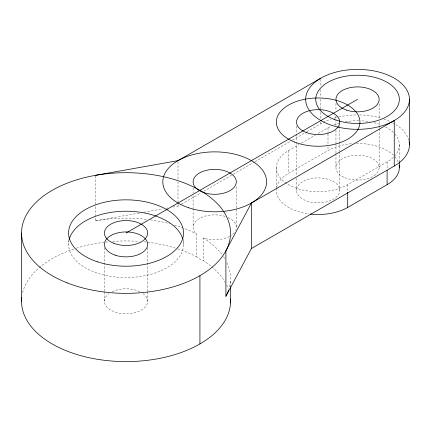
<?xml version="1.0" encoding="UTF-8"?>
<svg xmlns="http://www.w3.org/2000/svg" width="431" height="431" viewBox="0 0 431 431"><rect width="100%" height="100%" fill="white"/><g stroke="black" fill="none" stroke-linecap="round" stroke-linejoin="round"><path stroke-width="0.32" stroke-dasharray="2.15 1.62" d="M236.263 226.582L236.274 208.55M236.28 207.882L236.296 185.842M172.836 207.069L178.008 206.147L180.799 204.536M181.354 204.213L200.884 192.937M203.674 191.326L231.576 175.223M233.252 174.253L254.452 162.013M255.012 161.69L291.841 140.425M292.396 140.107L304.674 133.017M306.904 131.73L320.858 123.675A51.898 29.965 0 0 1 331.137 119.069M393.293 157.369A41.796 24.131 0 0 1 387.108 161.927L347.698 184.678A41.796 24.131 0 0 1 288.592 184.678A41.796 24.131 0 0 1 288.592 150.548L299.022 144.525M301.339 143.189L315.25 135.162M318.148 133.486L327.996 127.797A41.796 24.131 0 0 1 330.771 126.337M276.697 187.259A41.796 24.131 0 0 1 288.592 173.3L327.996 150.548A41.796 24.131 0 0 1 352.628 143.652M95.262 218.027L95.262 220.871L139.865 212.936M143.744 212.246L162.492 208.911M166.371 208.216L167.664 207.99M230.423 281.265L230.44 285.861M399.348 144.864L399.348 160.925M387.108 161.927L387.108 169.033M379.145 104.043L379.145 118.767M379.145 121.44L379.145 125.459M379.145 126.127L379.145 128.131M379.145 128.804L379.145 167.616M347.698 184.678L347.698 191.784M339.741 126.127L339.741 141.519M339.741 142.187L339.741 150.882M339.741 151.556L339.741 190.362A21.593 12.467 0 0 1 307.351 201.164A21.593 12.467 0 0 1 307.351 179.565A21.593 12.467 0 0 1 339.741 190.362M335.959 103.375L335.959 110.735M335.959 116.09L335.959 118.767M335.959 119.435L335.959 125.459M335.959 130.14L335.959 142.855M335.959 143.523L335.959 152.892M335.959 153.56L335.959 167.616M327.996 127.797L327.996 133.486M327.996 133.96L327.996 144.864M327.996 146.761L327.996 150.548M320.858 79.309L320.858 86.135M320.858 89.551L320.858 96.943M320.858 99.216L320.858 108.887M320.858 112.302L320.858 119.123M320.858 121.968L320.858 123.675M296.55 126.127L296.55 133.486M296.55 134.154L296.55 141.519M296.55 142.187L296.55 175.643M296.55 178.321L296.55 190.362M288.592 150.548L288.592 173.3M276.352 167.616L276.352 187.69M276.352 188.358L276.352 190.362A41.796 24.131 0 0 0 308.989 213.911M229.572 236.377A21.593 12.467 0 0 1 203.357 237.939L203.357 260.69A104.491 60.329 0 0 1 225.235 282.305M225.224 216.448A21.593 12.467 0 0 0 199.1 218.716A21.593 12.467 0 0 0 196.331 233.888L196.331 256.639A21.593 12.467 0 0 0 203.357 260.69M193.11 187.846L193.11 193.185M193.11 195.857L193.11 207.882M193.11 208.55L193.11 227.25M183.509 239.043L183.509 244.399M178.008 161.781L178.008 180.551M178.008 181.688L178.008 202.166M178.008 204.439L178.008 206.147M147.634 247.744L147.634 291.237M147.634 291.906L147.634 301.274M104.447 247.744L104.447 291.237M104.447 291.906L104.447 301.274M95.262 175.94L95.262 205.517M95.262 206.654L95.262 216.89M68.572 239.711L68.572 244.399M356.318 143.491A41.796 24.131 0 0 1 393.293 155.106M394.866 156.744A41.796 24.131 0 0 1 398.233 162.072M226.884 262.716A104.491 60.329 0 0 1 229.319 287.698M95.262 220.871A104.491 60.329 0 0 1 147.386 219.471M150.457 219.864A104.491 60.329 0 0 1 169.539 223.673M174.463 225.063A104.491 60.329 0 0 1 196.331 233.888M203.357 237.939A104.491 60.329 0 0 1 221.609 254.134M223.495 256.757A104.491 60.329 0 0 1 225.165 259.44M334.057 118.148A51.898 29.965 0 0 1 336.94 117.367M338.744 116.936A51.898 29.965 0 0 1 356.884 114.905M359.567 114.921A51.898 29.965 0 0 1 381.047 118.148M383.967 119.069A51.898 29.965 0 0 1 390.804 121.86M392.56 122.743A51.898 29.965 0 0 1 408.906 140.544M22.638 292.579A104.491 60.329 0 0 1 74.455 248.811M76.309 248.218A104.491 60.329 0 0 1 108.903 241.764M112.755 241.435A104.491 60.329 0 0 1 139.439 241.446M143.949 241.839A104.491 60.329 0 0 1 175.325 248.078M177.777 248.859A104.491 60.329 0 0 1 196.331 256.639M226.717 285.123A104.491 60.329 0 0 1 228.414 289.179M228.22 217.607A21.593 12.467 0 0 1 235.752 230.122M234.243 232.648A21.593 12.467 0 0 1 230.962 235.541M394.866 133.993A41.796 24.131 0 0 1 394.866 155.736M333.869 124.979A41.796 24.131 0 0 1 340.953 122.716M345.452 121.763A41.796 24.131 0 0 1 358.786 120.739M361.868 120.858A41.796 24.131 0 0 1 369.653 121.763M374.151 122.716A41.796 24.131 0 0 1 381.236 124.979M385.47 126.903A41.796 24.131 0 0 1 393.293 132.355M143.044 293.586A21.593 12.467 0 0 1 140.684 310.439A21.593 12.467 0 0 1 111.397 310.439A21.593 12.467 0 0 1 109.043 293.586M112.205 291.701A21.593 12.467 0 0 1 139.876 291.701M183.202 240.972A57.468 33.182 0 0 1 126.041 277.575A57.468 33.182 0 0 1 68.879 240.972M344.881 177.707A21.593 12.467 0 0 0 379.032 168.904A21.593 12.467 0 0 0 348.744 156.232A21.593 12.467 0 0 0 344.881 177.707"/><path stroke-width="0.65" d="M251.402 203.017L225.898 250.794L225.898 296.296L251.402 248.52L251.402 203.017L394.252 120.545L394.252 166.048L251.402 248.52M320.858 78.173L178.008 160.644L95.262 175.369M126.041 233.02L357.552 99.362M310.185 214.056A41.796 24.131 0 0 0 347.698 207.43L387.108 184.678A41.796 24.131 0 0 0 399.128 165.121M230.44 286.518L230.493 302.939M409.45 99.362A51.898 29.965 0 0 1 331.606 125.308A51.898 29.965 0 0 1 331.606 73.41A51.898 29.965 0 0 1 409.45 99.362L409.45 144.864M399.348 161.593L399.348 167.616M387.108 170.455L387.108 184.678M347.698 192.258L347.698 207.43M199.93 275.678L199.93 343.933M21.55 233.02L21.55 301.274M409.17 141.767A51.898 29.965 0 0 1 394.252 166.048M228.554 290.208A104.491 60.329 0 0 1 225.898 296.296M230.45 298.915A104.491 60.329 0 0 1 124.845 361.598A104.491 60.329 0 0 1 21.749 297.53M69.262 239.275A57.468 33.182 0 0 1 125.55 211.217A57.468 33.182 0 0 1 182.663 238.715M67.473 282.984A104.491 60.329 0 0 0 230.267 237.325A104.491 60.329 0 0 0 80.387 178.757A104.491 60.329 0 0 0 67.473 282.984M188.756 207.78A51.898 29.965 0 0 0 266.6 181.834A51.898 29.965 0 0 0 188.756 155.882A51.898 29.965 0 0 0 188.756 207.78M203.906 192.63A21.593 12.467 0 0 0 236.301 181.834A21.593 12.467 0 0 0 203.906 171.037A21.593 12.467 0 0 0 203.906 192.63M306.042 132.436A21.593 12.467 0 0 0 339.687 123.002A21.593 12.467 0 0 0 308.709 110.896A21.593 12.467 0 0 0 306.042 132.436M346.756 110.158A21.593 12.467 0 0 0 379.145 99.362A21.593 12.467 0 0 0 346.756 88.565A21.593 12.467 0 0 0 346.756 110.158M97.304 261.757A57.468 33.182 0 0 0 183.509 233.02A57.468 33.182 0 0 0 97.304 204.289A57.468 33.182 0 0 0 97.304 261.757M115.244 255.195A21.593 12.467 0 0 0 147.634 244.399A21.593 12.467 0 0 0 115.244 233.602A21.593 12.467 0 0 0 115.244 255.195M294.718 142.095A41.796 24.131 0 0 0 359.837 123.832A41.796 24.131 0 0 0 299.884 100.407A41.796 24.131 0 0 0 294.718 142.095M334.127 119.344A41.796 24.131 0 0 0 399.241 101.08A41.796 24.131 0 0 0 339.289 77.655A41.796 24.131 0 0 0 334.127 119.344M113.935 243.348A21.593 12.467 0 0 0 147.58 233.909A21.593 12.467 0 0 0 116.607 221.809A21.593 12.467 0 0 0 113.935 243.348"/></g></svg>
